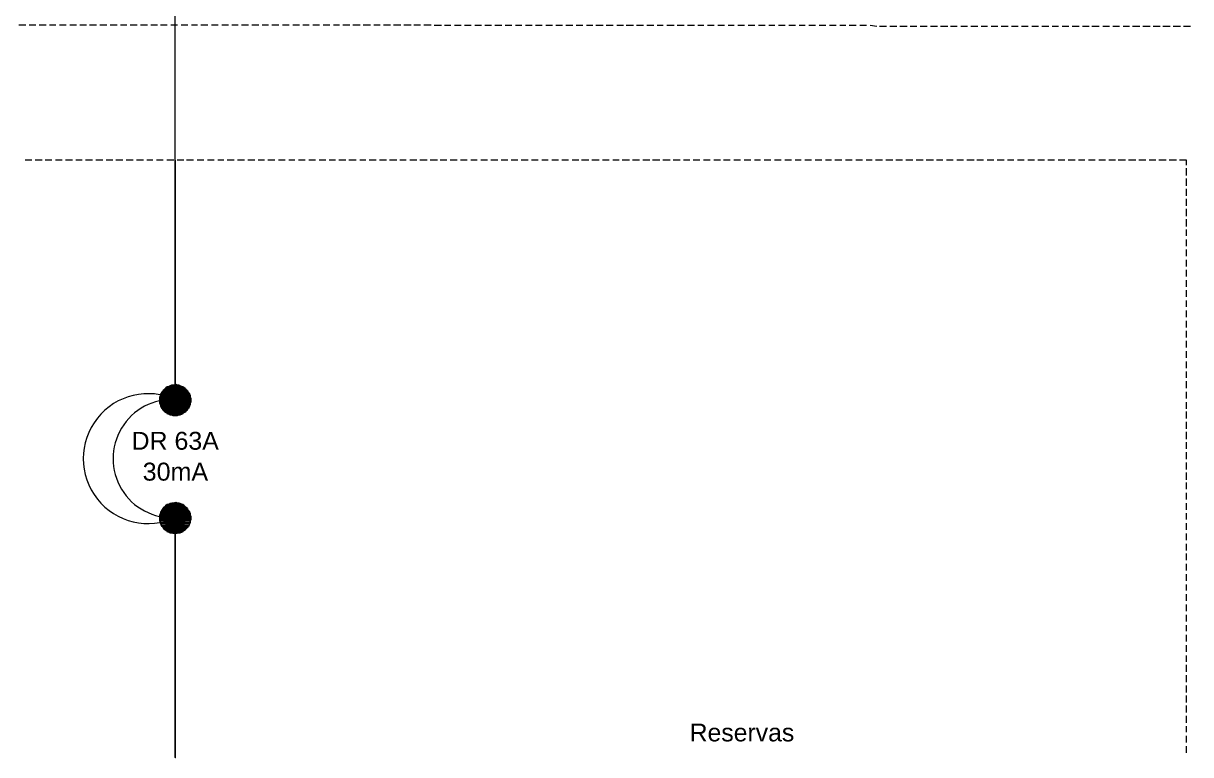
# Model space of a CAD drawing. Header units: millimetres. Extents: x 53 to 176, y -29 to 32.
# Drawn here: x 127.21 to 134.51, y 14.86 to 19.43 of the extents above; entities that cross this region are included whole.
import ezdxf

# ---------------------------------------------------------------- set-up
doc = ezdxf.new("R2010")
doc.units = ezdxf.units.MM
doc.layers.add('13 - Diagrama unifilar', color=7, linetype='Continuous', lineweight=30)
doc.styles.add('Arial0', font='arial.ttf', dxfattribs={"height": 3.14658})

msp = doc.modelspace()

# ---------------------------------------------------------------- hatches: boundary and pattern name
at = {"layer": '13 - Diagrama unifilar', "true_color": 0x000007}
h = msp.add_hatch(color=7, dxfattribs=at)
h.paths.add_polyline_path([(128.1918, 17.1642), (128.1303, 17.1642), (128.2015, 17.16)])
h.paths.add_polyline_path([(128.1303, 17.1642), (128.2015, 17.16), (128.1233, 17.16)])
h = msp.add_hatch(color=7, dxfattribs=at)
h.paths.add_polyline_path([(128.1848, 17.1684), (128.1415, 17.1684), (128.1918, 17.1642)])
h.paths.add_polyline_path([(128.1415, 17.1684), (128.1918, 17.1642), (128.1303, 17.1642)])
for points in [[(128.1666, 17.1712), (128.1736, 17.1684), (128.1485, 17.1684)], [(128.1415, 16.9812), (128.1848, 16.9812), (128.1736, 16.9784)], [(128.1666, 16.4351), (128.1736, 16.4309), (128.1485, 16.4309)], [(128.1415, 16.2451), (128.1848, 16.2451), (128.1736, 16.2423)]]:
    msp.add_hatch(color=7, dxfattribs=at).paths.add_polyline_path(points)
h = msp.add_hatch(color=7, dxfattribs=at)
h.paths.add_polyline_path([(128.256, 17.1), (128.0702, 17.1), (128.256, 17.093)])
h.paths.add_polyline_path([(128.0702, 17.1), (128.256, 17.093), (128.0661, 17.093)])
h = msp.add_hatch(color=7, dxfattribs=at)
h.paths.add_polyline_path([(128.256, 17.093), (128.0661, 17.093), (128.2588, 17.0818)])
h.paths.add_polyline_path([(128.0661, 17.093), (128.2588, 17.0818), (128.0661, 17.0818)])
h = msp.add_hatch(color=7, dxfattribs=at)
h.paths.add_polyline_path([(128.2518, 17.1111), (128.073, 17.1111), (128.256, 17.1)])
h.paths.add_polyline_path([(128.073, 17.1111), (128.256, 17.1), (128.0702, 17.1)])
h = msp.add_hatch(color=7, dxfattribs=at)
h.paths.add_polyline_path([(128.249, 17.1181), (128.0772, 17.1181), (128.2518, 17.1111)])
h.paths.add_polyline_path([(128.0772, 17.1181), (128.2518, 17.1111), (128.073, 17.1111)])
h = msp.add_hatch(color=7, dxfattribs=at)
h.paths.add_polyline_path([(128.242, 17.1251), (128.08, 17.1251), (128.249, 17.1181)])
h.paths.add_polyline_path([(128.08, 17.1251), (128.249, 17.1181), (128.0772, 17.1181)])
h = msp.add_hatch(color=7, dxfattribs=at)
h.paths.add_polyline_path([(128.2379, 17.1321), (128.087, 17.1321), (128.242, 17.1251)])
h.paths.add_polyline_path([(128.087, 17.1321), (128.242, 17.1251), (128.08, 17.1251)])
h = msp.add_hatch(color=7, dxfattribs=at)
h.paths.add_polyline_path([(128.2309, 17.1391), (128.0912, 17.1391), (128.2379, 17.1321)])
h.paths.add_polyline_path([(128.0912, 17.1391), (128.2379, 17.1321), (128.087, 17.1321)])
h = msp.add_hatch(color=7, dxfattribs=at)
h.paths.add_polyline_path([(128.2239, 17.146), (128.0982, 17.146), (128.2309, 17.1391)])
h.paths.add_polyline_path([(128.0982, 17.146), (128.2309, 17.1391), (128.0912, 17.1391)])
h = msp.add_hatch(color=7, dxfattribs=at)
h.paths.add_polyline_path([(128.2169, 17.153), (128.1052, 17.153), (128.2239, 17.146)])
h.paths.add_polyline_path([(128.1052, 17.153), (128.2239, 17.146), (128.0982, 17.146)])
h = msp.add_hatch(color=7, dxfattribs=at)
h.paths.add_polyline_path([(128.2099, 17.1572), (128.1121, 17.1572), (128.2169, 17.153)])
h.paths.add_polyline_path([(128.1121, 17.1572), (128.2169, 17.153), (128.1052, 17.153)])
h = msp.add_hatch(color=7, dxfattribs=at)
h.paths.add_polyline_path([(128.2015, 17.16), (128.1233, 17.16), (128.2099, 17.1572)])
h.paths.add_polyline_path([(128.1233, 17.16), (128.2099, 17.1572), (128.1121, 17.1572)])
h = msp.add_hatch(color=7, dxfattribs=at)
h.paths.add_polyline_path([(128.2588, 17.0818), (128.0661, 17.0818), (128.2588, 17.0748)])
h.paths.add_polyline_path([(128.0661, 17.0818), (128.2588, 17.0748), (128.0661, 17.0748)])
h = msp.add_hatch(color=7, dxfattribs=at)
h.paths.add_polyline_path([(128.2588, 17.0748), (128.0661, 17.0748), (128.2588, 17.0636)])
h.paths.add_polyline_path([(128.0661, 17.0748), (128.2588, 17.0636), (128.0661, 17.0636)])
h = msp.add_hatch(color=7, dxfattribs=at)
h.paths.add_polyline_path([(128.2588, 17.0636), (128.0661, 17.0636), (128.256, 17.0567)])
h.paths.add_polyline_path([(128.0661, 17.0636), (128.256, 17.0567), (128.0661, 17.0567)])
h = msp.add_hatch(color=7, dxfattribs=at)
h.paths.add_polyline_path([(128.256, 17.0567), (128.0661, 17.0567), (128.256, 17.0469)])
h.paths.add_polyline_path([(128.0661, 17.0567), (128.256, 17.0469), (128.0702, 17.0469)])
h = msp.add_hatch(color=7, dxfattribs=at)
h.paths.add_polyline_path([(128.256, 17.0469), (128.0702, 17.0469), (128.2518, 17.0385)])
h.paths.add_polyline_path([(128.0702, 17.0469), (128.2518, 17.0385), (128.073, 17.0385)])
h = msp.add_hatch(color=7, dxfattribs=at)
h.paths.add_polyline_path([(128.2518, 17.0385), (128.073, 17.0385), (128.249, 17.0287)])
h.paths.add_polyline_path([(128.073, 17.0385), (128.249, 17.0287), (128.0772, 17.0287)])
h = msp.add_hatch(color=7, dxfattribs=at)
h.paths.add_polyline_path([(128.249, 17.0287), (128.0772, 17.0287), (128.242, 17.0217)])
h.paths.add_polyline_path([(128.0772, 17.0287), (128.242, 17.0217), (128.08, 17.0217)])
h = msp.add_hatch(color=7, dxfattribs=at)
h.paths.add_polyline_path([(128.242, 17.0217), (128.08, 17.0217), (128.2379, 17.0134)])
h.paths.add_polyline_path([(128.08, 17.0217), (128.2379, 17.0134), (128.087, 17.0134)])
h = msp.add_hatch(color=7, dxfattribs=at)
h.paths.add_polyline_path([(128.2379, 17.0134), (128.087, 17.0134), (128.2309, 17.0064)])
h.paths.add_polyline_path([(128.087, 17.0134), (128.2309, 17.0064), (128.0912, 17.0064)])
h = msp.add_hatch(color=7, dxfattribs=at)
h.paths.add_polyline_path([(128.2309, 17.0064), (128.0912, 17.0064), (128.2239, 16.9994)])
h.paths.add_polyline_path([(128.0912, 17.0064), (128.2239, 16.9994), (128.0982, 16.9994)])
h = msp.add_hatch(color=7, dxfattribs=at)
h.paths.add_polyline_path([(128.2239, 16.9994), (128.0982, 16.9994), (128.2169, 16.9966)])
h.paths.add_polyline_path([(128.0982, 16.9994), (128.2169, 16.9966), (128.1052, 16.9966)])
h = msp.add_hatch(color=7, dxfattribs=at)
h.paths.add_polyline_path([(128.2169, 16.9966), (128.1052, 16.9966), (128.2099, 16.9896)])
h.paths.add_polyline_path([(128.1052, 16.9966), (128.2099, 16.9896), (128.1121, 16.9896)])
h = msp.add_hatch(color=7, dxfattribs=at)
h.paths.add_polyline_path([(128.2099, 16.9896), (128.1121, 16.9896), (128.2015, 16.9854)])
h.paths.add_polyline_path([(128.1121, 16.9896), (128.2015, 16.9854), (128.1233, 16.9854)])
h = msp.add_hatch(color=7, dxfattribs=at)
h.paths.add_polyline_path([(128.2015, 16.9854), (128.1233, 16.9854), (128.1918, 16.9812)])
h.paths.add_polyline_path([(128.1233, 16.9854), (128.1918, 16.9812), (128.1303, 16.9812)])
h = msp.add_hatch(color=7, dxfattribs=at)
h.paths.add_polyline_path([(128.1415, 16.9812), (128.1485, 16.9784), (128.1736, 16.9784)])
h.paths.add_polyline_path([(128.1485, 16.9784), (128.1736, 16.9784), (128.1666, 16.9784)])
h = msp.add_hatch(color=7, dxfattribs=at)
h.paths.add_polyline_path([(128.256, 16.3639), (128.0702, 16.3639), (128.256, 16.3555)])
h.paths.add_polyline_path([(128.0702, 16.3639), (128.256, 16.3555), (128.0661, 16.3555)])
h = msp.add_hatch(color=7, dxfattribs=at)
h.paths.add_polyline_path([(128.2518, 16.3736), (128.073, 16.3736), (128.256, 16.3639)])
h.paths.add_polyline_path([(128.073, 16.3736), (128.256, 16.3639), (128.0702, 16.3639)])
h = msp.add_hatch(color=7, dxfattribs=at)
h.paths.add_polyline_path([(128.249, 16.3806), (128.0772, 16.3806), (128.2518, 16.3736)])
h.paths.add_polyline_path([(128.0772, 16.3806), (128.2518, 16.3736), (128.073, 16.3736)])
h = msp.add_hatch(color=7, dxfattribs=at)
h.paths.add_polyline_path([(128.242, 16.3876), (128.08, 16.3876), (128.249, 16.3806)])
h.paths.add_polyline_path([(128.08, 16.3876), (128.249, 16.3806), (128.0772, 16.3806)])
h = msp.add_hatch(color=7, dxfattribs=at)
h.paths.add_polyline_path([(128.2379, 16.396), (128.087, 16.396), (128.242, 16.3876)])
h.paths.add_polyline_path([(128.087, 16.396), (128.242, 16.3876), (128.08, 16.3876)])
h = msp.add_hatch(color=7, dxfattribs=at)
h.paths.add_polyline_path([(128.2309, 16.403), (128.0912, 16.403), (128.2379, 16.396)])
h.paths.add_polyline_path([(128.0912, 16.403), (128.2379, 16.396), (128.087, 16.396)])
h = msp.add_hatch(color=7, dxfattribs=at)
h.paths.add_polyline_path([(128.2239, 16.41), (128.0982, 16.41), (128.2309, 16.403)])
h.paths.add_polyline_path([(128.0982, 16.41), (128.2309, 16.403), (128.0912, 16.403)])
h = msp.add_hatch(color=7, dxfattribs=at)
h.paths.add_polyline_path([(128.2169, 16.4169), (128.1052, 16.4169), (128.2239, 16.41)])
h.paths.add_polyline_path([(128.1052, 16.4169), (128.2239, 16.41), (128.0982, 16.41)])
h = msp.add_hatch(color=7, dxfattribs=at)
h.paths.add_polyline_path([(128.2099, 16.4211), (128.1121, 16.4211), (128.2169, 16.4169)])
h.paths.add_polyline_path([(128.1121, 16.4211), (128.2169, 16.4169), (128.1052, 16.4169)])
h = msp.add_hatch(color=7, dxfattribs=at)
h.paths.add_polyline_path([(128.2015, 16.4239), (128.1233, 16.4239), (128.2099, 16.4211)])
h.paths.add_polyline_path([(128.1233, 16.4239), (128.2099, 16.4211), (128.1121, 16.4211)])
h = msp.add_hatch(color=7, dxfattribs=at)
h.paths.add_polyline_path([(128.1918, 16.4281), (128.1303, 16.4281), (128.2015, 16.4239)])
h.paths.add_polyline_path([(128.1303, 16.4281), (128.2015, 16.4239), (128.1233, 16.4239)])
h = msp.add_hatch(color=7, dxfattribs=at)
h.paths.add_polyline_path([(128.1848, 16.4309), (128.1415, 16.4309), (128.1918, 16.4281)])
h.paths.add_polyline_path([(128.1415, 16.4309), (128.1918, 16.4281), (128.1303, 16.4281)])
h = msp.add_hatch(color=7, dxfattribs=at)
h.paths.add_polyline_path([(128.256, 16.3555), (128.0661, 16.3555), (128.2588, 16.3457)])
h.paths.add_polyline_path([(128.0661, 16.3555), (128.2588, 16.3457), (128.0661, 16.3457)])
h = msp.add_hatch(color=7, dxfattribs=at)
h.paths.add_polyline_path([(128.2588, 16.3457), (128.0661, 16.3457), (128.2588, 16.3387)])
h.paths.add_polyline_path([(128.0661, 16.3457), (128.2588, 16.3387), (128.0661, 16.3387)])
h = msp.add_hatch(color=7, dxfattribs=at)
h.paths.add_polyline_path([(128.2588, 16.3387), (128.0661, 16.3387), (128.2588, 16.3275)])
h.paths.add_polyline_path([(128.0661, 16.3387), (128.2588, 16.3275), (128.0661, 16.3275)])
h = msp.add_hatch(color=7, dxfattribs=at)
h.paths.add_polyline_path([(128.2588, 16.3275), (128.0661, 16.3275), (128.256, 16.3206)])
h.paths.add_polyline_path([(128.0661, 16.3275), (128.256, 16.3206), (128.0661, 16.3206)])
h = msp.add_hatch(color=7, dxfattribs=at)
h.paths.add_polyline_path([(128.256, 16.3206), (128.0661, 16.3206), (128.256, 16.3094)])
h.paths.add_polyline_path([(128.0661, 16.3206), (128.256, 16.3094), (128.0702, 16.3094)])
h = msp.add_hatch(color=7, dxfattribs=at)
h.paths.add_polyline_path([(128.256, 16.3094), (128.0702, 16.3094), (128.2518, 16.3024)])
h.paths.add_polyline_path([(128.0702, 16.3094), (128.2518, 16.3024), (128.073, 16.3024)])
h = msp.add_hatch(color=7, dxfattribs=at)
h.paths.add_polyline_path([(128.2518, 16.3024), (128.073, 16.3024), (128.249, 16.2912)])
h.paths.add_polyline_path([(128.073, 16.3024), (128.249, 16.2912), (128.0772, 16.2912)])
h = msp.add_hatch(color=7, dxfattribs=at)
h.paths.add_polyline_path([(128.249, 16.2912), (128.0772, 16.2912), (128.242, 16.2842)])
h.paths.add_polyline_path([(128.0772, 16.2912), (128.242, 16.2842), (128.08, 16.2842)])
h = msp.add_hatch(color=7, dxfattribs=at)
h.paths.add_polyline_path([(128.242, 16.2842), (128.08, 16.2842), (128.2379, 16.2773)])
h.paths.add_polyline_path([(128.08, 16.2842), (128.2379, 16.2773), (128.087, 16.2773)])
h = msp.add_hatch(color=7, dxfattribs=at)
h.paths.add_polyline_path([(128.2379, 16.2773), (128.087, 16.2773), (128.2309, 16.2703)])
h.paths.add_polyline_path([(128.087, 16.2773), (128.2309, 16.2703), (128.0912, 16.2703)])
h = msp.add_hatch(color=7, dxfattribs=at)
h.paths.add_polyline_path([(128.2309, 16.2703), (128.0912, 16.2703), (128.2239, 16.2633)])
h.paths.add_polyline_path([(128.0912, 16.2703), (128.2239, 16.2633), (128.0982, 16.2633)])
h = msp.add_hatch(color=7, dxfattribs=at)
h.paths.add_polyline_path([(128.2239, 16.2633), (128.0982, 16.2633), (128.2169, 16.2591)])
h.paths.add_polyline_path([(128.0982, 16.2633), (128.2169, 16.2591), (128.1052, 16.2591)])
h = msp.add_hatch(color=7, dxfattribs=at)
h.paths.add_polyline_path([(128.2169, 16.2591), (128.1052, 16.2591), (128.2099, 16.2521)])
h.paths.add_polyline_path([(128.1052, 16.2591), (128.2099, 16.2521), (128.1121, 16.2521)])
h = msp.add_hatch(color=7, dxfattribs=at)
h.paths.add_polyline_path([(128.2099, 16.2521), (128.1121, 16.2521), (128.2015, 16.2493)])
h.paths.add_polyline_path([(128.1121, 16.2521), (128.2015, 16.2493), (128.1233, 16.2493)])
h = msp.add_hatch(color=7, dxfattribs=at)
h.paths.add_polyline_path([(128.2015, 16.2493), (128.1233, 16.2493), (128.1918, 16.2451)])
h.paths.add_polyline_path([(128.1233, 16.2493), (128.1918, 16.2451), (128.1303, 16.2451)])
h = msp.add_hatch(color=7, dxfattribs=at)
h.paths.add_polyline_path([(128.1415, 16.2451), (128.1485, 16.2423), (128.1736, 16.2423)])
h.paths.add_polyline_path([(128.1485, 16.2423), (128.1736, 16.2423), (128.1666, 16.2423)])

# ---------------------------------------------------------------- linework, layer by layer
at = {"layer": '13 - Diagrama unifilar', "color": 7, "linetype": 'Continuous', "lineweight": 20, "true_color": 0x000007}
msp.add_lwpolyline([(128.1624, 18.5735), (128.1624, 20.029), (128.1624, 20.029)], dxfattribs=at)
at = {"layer": '13 - Diagrama unifilar', "color": 6, "linetype": 'Continuous', "lineweight": 20, "true_color": 0x000006}
for points in [[(127.1833, 19.42), (127.2266, 19.42), (127.2266, 19.42)], [(127.2476, 19.42), (127.2909, 19.42), (127.2909, 19.42)], [(127.3118, 19.42), (127.3551, 19.42), (127.3551, 19.42)], [(127.3761, 19.42), (127.4152, 19.42), (127.4152, 19.42)], [(127.4375, 19.42), (127.4794, 19.42), (127.4794, 19.42)], [(127.5018, 19.42), (127.5437, 19.42), (127.5437, 19.42)], [(127.566, 19.42), (127.6079, 19.42), (127.6079, 19.42)], [(127.6261, 19.42), (127.6694, 19.42), (127.6694, 19.42)], [(127.6903, 19.42), (127.7336, 19.42), (127.7336, 19.42)], [(127.7546, 19.42), (127.7979, 19.42), (127.7979, 19.42)], [(127.8188, 19.42), (127.8593, 19.42), (127.8593, 19.42)], [(127.8803, 19.42), (127.9236, 19.42), (127.9236, 19.42)], [(127.9445, 19.42), (127.9878, 19.42), (127.9878, 19.42)], [(128.0088, 19.42), (128.0521, 19.42), (128.0521, 19.42)], [(128.0702, 19.42), (128.1121, 19.42), (128.1121, 19.42)], [(128.1345, 19.42), (128.1764, 19.42), (128.1764, 19.42)], [(128.1987, 19.42), (128.242, 19.42), (128.242, 19.42)], [(128.263, 19.42), (128.3021, 19.42), (128.3021, 19.42)], [(128.3231, 19.42), (128.3664, 19.42), (128.3664, 19.42)], [(128.3887, 19.42), (128.4306, 19.42), (128.4306, 19.42)], [(128.453, 19.42), (128.4949, 19.42), (128.4949, 19.42)], [(128.5172, 19.42), (128.5563, 19.42), (128.5563, 19.42)], [(128.5773, 19.42), (128.6206, 19.42), (128.6206, 19.42)], [(128.6415, 19.42), (128.6848, 19.42), (128.6848, 19.42)], [(128.7058, 19.42), (128.7463, 19.42), (128.7463, 19.42)], [(128.7672, 19.42), (128.8105, 19.42), (128.8105, 19.42)], [(127.2657, 18.5735), (127.2224, 18.5735), (127.2224, 18.5735)], [(127.33, 18.5735), (127.2867, 18.5735), (127.2867, 18.5735)], [(127.39, 18.5735), (127.3481, 18.5735), (127.3481, 18.5735)], [(127.4543, 18.5735), (127.4124, 18.5735), (127.4124, 18.5735)], [(127.5185, 18.5735), (127.4766, 18.5735), (127.4766, 18.5735)], [(127.58, 18.5735), (127.5409, 18.5735), (127.5409, 18.5735)], [(127.6442, 18.5735), (127.6009, 18.5735), (127.6009, 18.5735)], [(127.7085, 18.5735), (127.6652, 18.5735), (127.6652, 18.5735)], [(127.7727, 18.5735), (127.7294, 18.5735), (127.7294, 18.5735)], [(127.8342, 18.5735), (127.7909, 18.5735), (127.7909, 18.5735)], [(127.8984, 18.5735), (127.8551, 18.5735), (127.8551, 18.5735)], [(127.9627, 18.5735), (127.9194, 18.5735), (127.9194, 18.5735)], [(128.0228, 18.5735), (127.9836, 18.5735), (127.9836, 18.5735)], [(128.087, 18.5735), (128.0451, 18.5735), (128.0451, 18.5735)], [(128.1527, 18.5735), (128.1094, 18.5735), (128.1094, 18.5735)], [(128.2169, 18.5735), (128.1736, 18.5735), (128.1736, 18.5735)], [(128.277, 18.5735), (128.2337, 18.5735), (128.2337, 18.5735)], [(128.3412, 18.5735), (128.2993, 18.5735), (128.2993, 18.5735)], [(128.4055, 18.5735), (128.3636, 18.5735), (128.3636, 18.5735)], [(128.4669, 18.5735), (128.4278, 18.5735), (128.4278, 18.5735)], [(128.5312, 18.5735), (128.4879, 18.5735), (128.4879, 18.5735)], [(128.5954, 18.5735), (128.5521, 18.5735), (128.5521, 18.5735)], [(128.6597, 18.5735), (128.6164, 18.5735), (128.6164, 18.5735)], [(128.7211, 18.5735), (128.6806, 18.5735), (128.6806, 18.5735)], [(128.7854, 18.5735), (128.7421, 18.5735), (128.7421, 18.5735)]]:
    msp.add_lwpolyline(points, dxfattribs=at)
at = {"layer": '13 - Diagrama unifilar', "color": 6, "linetype": 'Continuous', "lineweight": 9, "true_color": 0x000006}
for points in [[(128.8329, 19.42), (128.8748, 19.42), (128.8748, 19.42)], [(128.8971, 19.42), (128.939, 19.42), (128.939, 19.42)], [(128.9614, 19.42), (129.0005, 19.42), (129.0005, 19.42)], [(129.0228, 19.42), (129.0647, 19.42), (129.0647, 19.42)], [(129.0871, 19.42), (129.129, 19.42), (129.129, 19.42)], [(129.1513, 19.42), (129.1904, 19.42), (129.1904, 19.42)], [(129.21, 19.42), (129.2547, 19.42), (129.2547, 19.42)], [(129.2743, 19.42), (129.3189, 19.42), (129.3189, 19.42)], [(129.3385, 19.42), (129.3832, 19.42), (129.3832, 19.42)], [(129.4055, 19.42), (129.4447, 19.42), (129.4447, 19.42)], [(129.4642, 19.42), (129.5089, 19.42), (129.5089, 19.42)], [(129.5285, 19.42), (129.5732, 19.42), (129.5732, 19.42)], [(129.5927, 19.42), (129.6374, 19.42), (129.6374, 19.42)], [(129.6542, 19.42), (129.6961, 19.42), (129.6961, 19.42)], [(129.7184, 19.42), (129.7631, 19.42), (129.7631, 19.42)], [(129.7827, 19.4172), (129.8274, 19.4172), (129.8274, 19.4172)], [(129.8469, 19.4172), (129.886, 19.4172), (129.886, 19.4172)], [(129.9084, 19.4172), (129.9503, 19.4172), (129.9503, 19.4172)], [(129.9726, 19.4172), (130.0145, 19.4172), (130.0145, 19.4172)], [(130.0369, 19.4172), (130.0788, 19.4172), (130.0788, 19.4172)], [(130.0983, 19.4172), (130.1402, 19.4172), (130.1402, 19.4172)], [(130.1626, 19.4172), (130.2045, 19.4172), (130.2045, 19.4172)], [(130.2268, 19.4172), (130.2687, 19.4172), (130.2687, 19.4172)], [(130.2911, 19.4172), (130.3302, 19.4172), (130.3302, 19.4172)], [(130.3525, 19.4172), (130.3945, 19.4172), (130.3945, 19.4172)], [(130.4168, 19.4172), (130.4587, 19.4172), (130.4587, 19.4172)], [(130.4811, 19.4172), (130.523, 19.4172), (130.523, 19.4172)], [(130.5425, 19.4172), (130.5844, 19.4172), (130.5844, 19.4172)], [(130.6068, 19.4172), (130.6487, 19.4172), (130.6487, 19.4172)], [(130.671, 19.4172), (130.7129, 19.4172), (130.7129, 19.4172)], [(130.7353, 19.4172), (130.7744, 19.4172), (130.7744, 19.4172)], [(130.7939, 19.4172), (130.8386, 19.4172), (130.8386, 19.4172)], [(130.8582, 19.4172), (130.9029, 19.4172), (130.9029, 19.4172)], [(130.9252, 19.4172), (130.9671, 19.4172), (130.9671, 19.4172)], [(130.9839, 19.4172), (131.0286, 19.4172), (131.0286, 19.4172)], [(131.0481, 19.4172), (131.0928, 19.4172), (131.0928, 19.4172)], [(131.1124, 19.4172), (131.1571, 19.4172), (131.1571, 19.4172)], [(131.1766, 19.4172), (131.2157, 19.4172), (131.2157, 19.4172)], [(131.2381, 19.4172), (131.2828, 19.4172), (131.2828, 19.4172)], [(131.3023, 19.4172), (131.347, 19.4172), (131.347, 19.4172)], [(131.3666, 19.4172), (131.4113, 19.4172), (131.4113, 19.4172)], [(131.4308, 19.4172), (131.47, 19.4172), (131.47, 19.4172)], [(131.4923, 19.4172), (131.5342, 19.4172), (131.5342, 19.4172)], [(131.5566, 19.4172), (131.5985, 19.4172), (131.5985, 19.4172)], [(131.6208, 19.4172), (131.6599, 19.4172), (131.6599, 19.4172)], [(131.6823, 19.4172), (131.7242, 19.4172), (131.7242, 19.4172)], [(131.7465, 19.4172), (131.7884, 19.4172), (131.7884, 19.4172)], [(131.8108, 19.4172), (131.8527, 19.4172), (131.8527, 19.4172)], [(131.875, 19.4172), (131.9141, 19.4172), (131.9141, 19.4172)], [(131.9365, 19.4172), (131.9784, 19.4172), (131.9784, 19.4172)], [(132.0007, 19.4172), (132.0426, 19.4172), (132.0426, 19.4172)], [(132.065, 19.4172), (132.1041, 19.4172), (132.1041, 19.4172)], [(132.1264, 19.4172), (132.1683, 19.4172), (132.1683, 19.4172)], [(132.1907, 19.4172), (132.2326, 19.4172), (132.2326, 19.4172)], [(132.2549, 19.4172), (132.2968, 19.4172), (132.2968, 19.4172)], [(132.3192, 19.4172), (132.3583, 19.4172), (132.3583, 19.4172)], [(132.3778, 19.4172), (132.4225, 19.4172), (132.4225, 19.4172)], [(132.4449, 19.4172), (132.4868, 19.4172), (132.4868, 19.4172)], [(132.5091, 19.4172), (132.551, 19.4116), (132.551, 19.4116)], [(132.5678, 19.4116), (132.6125, 19.4116), (132.6125, 19.4116)], [(132.6321, 19.4116), (132.6768, 19.4116), (132.6768, 19.4116)], [(132.6963, 19.4116), (132.741, 19.4116), (132.741, 19.4116)], [(132.7606, 19.4116), (132.8025, 19.4116), (132.8025, 19.4116)], [(132.822, 19.4116), (132.8667, 19.4116), (132.8667, 19.4116)], [(132.8863, 19.4116), (132.931, 19.4116), (132.931, 19.4116)], [(132.9505, 19.4116), (132.9952, 19.4116), (132.9952, 19.4116)], [(133.012, 19.4116), (133.0539, 19.4116), (133.0539, 19.4116)], [(133.0762, 19.4116), (133.1181, 19.4116), (133.1181, 19.4116)], [(133.1405, 19.4116), (133.1824, 19.4116), (133.1824, 19.4116)], [(133.2047, 19.4116), (133.2438, 19.4116), (133.2438, 19.4116)], [(133.2662, 19.4116), (133.3081, 19.4116), (133.3081, 19.4116)], [(133.3304, 19.4116), (133.3723, 19.4116), (133.3723, 19.4116)], [(133.3947, 19.4116), (133.4366, 19.4116), (133.4366, 19.4116)], [(133.4561, 19.4116), (133.498, 19.4116), (133.498, 19.4116)], [(133.5204, 19.4116), (133.5623, 19.4116), (133.5623, 19.4116)], [(133.5846, 19.4116), (133.6266, 19.4116), (133.6266, 19.4116)], [(133.6489, 19.4116), (133.688, 19.4116), (133.688, 19.4116)], [(133.7104, 19.4116), (133.7523, 19.4116), (133.7523, 19.4116)], [(133.7746, 19.4116), (133.8165, 19.4116), (133.8165, 19.4116)], [(133.8389, 19.4116), (133.8808, 19.4116), (133.8808, 19.4116)], [(133.8975, 19.4116), (133.9422, 19.4116), (133.9422, 19.4116)], [(133.9646, 19.4116), (134.0065, 19.4116), (134.0065, 19.4116)], [(134.0288, 19.4116), (134.0707, 19.4116), (134.0707, 19.4116)], [(134.0931, 19.4116), (134.1322, 19.4116), (134.1322, 19.4116)], [(134.1517, 19.4116), (134.1964, 19.4116), (134.1964, 19.4116)], [(134.216, 19.4116), (134.2607, 19.4116), (134.2607, 19.4116)], [(134.2802, 19.4116), (134.3249, 19.4116), (134.3249, 19.4116)], [(134.3417, 19.4116), (134.3864, 19.4116), (134.3864, 19.4116)], [(134.4059, 19.4116), (134.4506, 19.4116), (134.4506, 19.4116)], [(134.4702, 19.4116), (134.5149, 19.4116), (134.5149, 19.4116)], [(128.8496, 18.5735), (128.8077, 18.5735), (128.8077, 18.5735)], [(128.9111, 18.5735), (128.872, 18.5735), (128.872, 18.5735)], [(128.9753, 18.5735), (128.9334, 18.5735), (128.9334, 18.5735)], [(129.0396, 18.5735), (128.9977, 18.5735), (128.9977, 18.5735)], [(129.1038, 18.5735), (129.0619, 18.5735), (129.0619, 18.5735)], [(129.1653, 18.5735), (129.1262, 18.5735), (129.1262, 18.5735)], [(129.2296, 18.5735), (129.1849, 18.5735), (129.1849, 18.5735)], [(129.2938, 18.5735), (129.2491, 18.5735), (129.2491, 18.5735)], [(129.3553, 18.5735), (129.3162, 18.5735), (129.3162, 18.5735)], [(129.4195, 18.5735), (129.3748, 18.5735), (129.3748, 18.5735)], [(129.4838, 18.5735), (129.4391, 18.5735), (129.4391, 18.5735)], [(129.548, 18.5735), (129.5033, 18.5735), (129.5033, 18.5735)], [(129.6067, 18.5735), (129.5676, 18.5735), (129.5676, 18.5735)], [(129.6737, 18.5735), (129.629, 18.5735), (129.629, 18.5735)], [(129.738, 18.5735), (129.6933, 18.5735), (129.6933, 18.5735)], [(129.8022, 18.5735), (129.7575, 18.5735), (129.7575, 18.5735)], [(129.8609, 18.5735), (129.819, 18.5735), (129.819, 18.5735)], [(129.9251, 18.5735), (129.8832, 18.5735), (129.8832, 18.5735)], [(129.9894, 18.5735), (129.9475, 18.5735), (129.9475, 18.5735)], [(130.0508, 18.5735), (130.0117, 18.5735), (130.0117, 18.5735)], [(130.1151, 18.5735), (130.0732, 18.5735), (130.0732, 18.5735)], [(130.1794, 18.5735), (130.1374, 18.5735), (130.1374, 18.5735)], [(130.2436, 18.5735), (130.2017, 18.5735), (130.2017, 18.5735)], [(130.3051, 18.5735), (130.2632, 18.5735), (130.2632, 18.5735)], [(130.3693, 18.5735), (130.3274, 18.5735), (130.3274, 18.5735)], [(130.4336, 18.5735), (130.3917, 18.5735), (130.3917, 18.5735)], [(130.495, 18.5735), (130.4559, 18.5735), (130.4559, 18.5735)], [(130.5593, 18.5735), (130.5174, 18.5735), (130.5174, 18.5735)], [(130.6235, 18.5735), (130.5816, 18.5735), (130.5816, 18.5735)], [(130.6878, 18.5735), (130.6459, 18.5735), (130.6459, 18.5735)], [(130.7492, 18.5735), (130.7045, 18.5735), (130.7045, 18.5735)], [(130.8135, 18.5735), (130.7688, 18.5735), (130.7688, 18.5735)], [(130.8777, 18.5735), (130.8358, 18.5735), (130.8358, 18.5735)], [(130.9392, 18.5735), (130.9001, 18.5735), (130.9001, 18.5735)], [(131.0034, 18.5735), (130.9587, 18.5735), (130.9587, 18.5735)], [(131.0677, 18.5735), (131.023, 18.5735), (131.023, 18.5735)], [(131.1319, 18.5735), (131.0872, 18.5735), (131.0872, 18.5735)], [(131.1934, 18.5735), (131.1487, 18.5735), (131.1487, 18.5735)], [(131.2576, 18.5735), (131.213, 18.5735), (131.213, 18.5735)], [(131.3219, 18.5735), (131.2772, 18.5735), (131.2772, 18.5735)], [(131.3806, 18.5735), (131.3415, 18.5735), (131.3415, 18.5735)], [(131.4448, 18.5735), (131.4029, 18.5735), (131.4029, 18.5735)], [(131.5091, 18.5735), (131.4672, 18.5735), (131.4672, 18.5735)], [(131.5733, 18.5735), (131.5314, 18.5735), (131.5314, 18.5735)], [(131.6348, 18.5735), (131.5929, 18.5735), (131.5929, 18.5735)], [(131.699, 18.5735), (131.6571, 18.5735), (131.6571, 18.5735)], [(131.7633, 18.5735), (131.7214, 18.5735), (131.7214, 18.5735)], [(131.8247, 18.5735), (131.7856, 18.5735), (131.7856, 18.5735)], [(131.889, 18.5735), (131.8471, 18.5735), (131.8471, 18.5735)], [(131.9532, 18.5735), (131.9113, 18.5735), (131.9113, 18.5735)], [(132.0175, 18.5735), (131.9756, 18.5735), (131.9756, 18.5735)], [(132.0789, 18.5735), (132.0398, 18.5735), (132.0398, 18.5735)], [(132.1432, 18.5735), (132.1013, 18.5735), (132.1013, 18.5735)], [(132.2074, 18.5735), (132.1655, 18.5735), (132.1655, 18.5735)], [(132.2689, 18.5735), (132.2298, 18.5735), (132.2298, 18.5735)], [(132.3332, 18.5735), (132.2885, 18.5735), (132.2885, 18.5735)], [(132.3974, 18.5735), (132.3555, 18.5735), (132.3555, 18.5735)], [(132.4617, 18.5735), (132.4198, 18.5735), (132.4198, 18.5735)], [(132.5231, 18.5735), (132.484, 18.5735), (132.484, 18.5735)], [(132.5874, 18.5735), (132.5427, 18.5735), (132.5427, 18.5735)], [(132.6516, 18.5735), (132.6069, 18.5735), (132.6069, 18.5735)], [(132.7131, 18.5735), (132.6712, 18.5735), (132.6712, 18.5735)], [(132.7773, 18.5735), (132.7326, 18.5735), (132.7326, 18.5735)], [(132.8416, 18.5735), (132.7969, 18.5735), (132.7969, 18.5735)], [(132.9058, 18.5735), (132.8611, 18.5735), (132.8611, 18.5735)], [(132.9645, 18.5735), (132.9254, 18.5735), (132.9254, 18.5735)], [(133.0287, 18.5735), (132.9868, 18.5735), (132.9868, 18.5735)], [(133.093, 18.5735), (133.0511, 18.5735), (133.0511, 18.5735)], [(133.16, 18.5735), (133.1153, 18.5735), (133.1153, 18.5735)], [(133.2187, 18.5735), (133.1768, 18.5735), (133.1768, 18.5735)], [(133.2829, 18.5735), (133.241, 18.5735), (133.241, 18.5735)], [(133.3472, 18.5735), (133.3053, 18.5735), (133.3053, 18.5735)], [(133.4087, 18.5735), (133.3695, 18.5735), (133.3695, 18.5735)], [(133.4729, 18.5735), (133.431, 18.5735), (133.431, 18.5735)], [(133.5372, 18.5735), (133.4953, 18.5735), (133.4953, 18.5735)], [(133.6014, 18.5735), (133.5595, 18.5735), (133.5595, 18.5735)], [(133.6629, 18.5735), (133.621, 18.5735), (133.621, 18.5735)], [(133.7271, 18.5735), (133.6852, 18.5735), (133.6852, 18.5735)], [(133.7914, 18.5735), (133.7495, 18.5735), (133.7495, 18.5735)], [(133.8528, 18.5735), (133.8137, 18.5735), (133.8137, 18.5735)], [(133.9171, 18.5735), (133.8752, 18.5735), (133.8752, 18.5735)], [(133.9813, 18.5735), (133.9394, 18.5735), (133.9394, 18.5735)], [(134.0456, 18.5735), (134.0037, 18.5735), (134.0037, 18.5735)], [(134.107, 18.5735), (134.0623, 18.5735), (134.0623, 18.5735)], [(134.1713, 18.5735), (134.1266, 18.5735), (134.1266, 18.5735)], [(134.2355, 18.5735), (134.1908, 18.5735), (134.1908, 18.5735)], [(134.297, 18.5735), (134.2551, 18.5735), (134.2551, 18.5735)], [(134.3612, 18.5735), (134.3165, 18.5735), (134.3165, 18.5735)], [(134.4255, 18.5735), (134.3808, 18.5735), (134.3808, 18.5735)], [(134.4897, 18.5428), (134.4897, 18.5735), (134.4451, 18.5735)], [(134.4897, 18.4786), (134.4897, 18.5233), (134.4897, 18.5233)], [(134.4897, 18.4143), (134.4897, 18.459), (134.4897, 18.459)], [(134.4897, 18.3501), (134.4897, 18.3947), (134.4897, 18.3947)], [(134.4897, 18.2886), (134.4897, 18.3333), (134.4897, 18.3333)], [(134.4897, 18.2243), (134.4897, 18.269), (134.4897, 18.269)], [(134.4897, 18.1601), (134.4897, 18.2048), (134.4897, 18.2048)], [(134.4897, 18.1014), (134.4897, 18.1405), (134.4897, 18.1405)], [(134.4897, 18.0372), (134.4897, 18.0791), (134.4897, 18.0791)], [(134.4897, 17.9729), (134.4897, 18.0148), (134.4897, 18.0148)], [(134.4897, 17.9087), (134.4897, 17.9506), (134.4897, 17.9506)], [(134.4897, 17.8472), (134.4897, 17.8891), (134.4897, 17.8891)], [(134.4897, 17.783), (134.4897, 17.8249), (134.4897, 17.8249)], [(134.4897, 17.7187), (134.4897, 17.7606), (134.4897, 17.7606)], [(134.4897, 17.6573), (134.4897, 17.6964), (134.4897, 17.6964)], [(134.4897, 17.593), (134.4897, 17.6349), (134.4897, 17.6349)], [(134.4897, 17.5288), (134.4897, 17.5707), (134.4897, 17.5707)], [(134.4897, 17.4645), (134.4897, 17.5064), (134.4897, 17.5064)], [(134.4897, 17.403), (134.4897, 17.445), (134.4897, 17.445)], [(134.4897, 17.3388), (134.4897, 17.3807), (134.4897, 17.3807)], [(134.4897, 17.2745), (134.4897, 17.3165), (134.4897, 17.3165)], [(134.4897, 17.2131), (134.4897, 17.2522), (134.4897, 17.2522)], [(134.4897, 17.1488), (134.4897, 17.1935), (134.4897, 17.1935)], [(134.4897, 17.0846), (134.4897, 17.1265), (134.4897, 17.1265)], [(134.4897, 17.0203), (134.4897, 17.0622), (134.4897, 17.0622)], [(134.4897, 16.9589), (134.4897, 17.0036), (134.4897, 17.0036)], [(134.4897, 16.8946), (134.4897, 16.9393), (134.4897, 16.9393)], [(134.4897, 16.8304), (134.4897, 16.8751), (134.4897, 16.8751)], [(134.4897, 16.7689), (134.4897, 16.8108), (134.4897, 16.8108)], [(134.4897, 16.7047), (134.4897, 16.7494), (134.4897, 16.7494)], [(134.4897, 16.6404), (134.4897, 16.6851), (134.4897, 16.6851)], [(134.4897, 16.5762), (134.4897, 16.6209), (134.4897, 16.6209)], [(134.4897, 16.5175), (134.4897, 16.5594), (134.4897, 16.5594)], [(134.4897, 16.4533), (134.4897, 16.4952), (134.4897, 16.4952)], [(134.4897, 16.389), (134.4897, 16.4309), (134.4897, 16.4309)], [(134.4897, 16.3275), (134.4897, 16.3667), (134.4897, 16.3667)], [(134.4897, 16.2633), (134.4897, 16.3052), (134.4897, 16.3052)], [(134.4897, 16.199), (134.4897, 16.2409), (134.4897, 16.2409)], [(134.4897, 16.1348), (134.4897, 16.1767), (134.4897, 16.1767)], [(134.4897, 16.0733), (134.4897, 16.1152), (134.4897, 16.1152)], [(134.4897, 16.0091), (134.4897, 16.051), (134.4897, 16.051)], [(134.4897, 15.9448), (134.4897, 15.9867), (134.4897, 15.9867)], [(134.4897, 15.8834), (134.4897, 15.9225), (134.4897, 15.9225)], [(134.4897, 15.8191), (134.4897, 15.861), (134.4897, 15.861)], [(134.4897, 15.7549), (134.4897, 15.7968), (134.4897, 15.7968)], [(134.4897, 15.6906), (134.4897, 15.7325), (134.4897, 15.7325)], [(134.4897, 15.6292), (134.4897, 15.6683), (134.4897, 15.6683)], [(134.4897, 15.5649), (134.4897, 15.6068), (134.4897, 15.6068)], [(134.4897, 15.5007), (134.4897, 15.5426), (134.4897, 15.5426)], [(134.4897, 15.4392), (134.4897, 15.4783), (134.4897, 15.4783)], [(134.4897, 15.375), (134.4897, 15.4197), (134.4897, 15.4197)], [(134.4897, 15.3107), (134.4897, 15.3554), (134.4897, 15.3554)], [(134.4897, 15.2465), (134.4897, 15.2912), (134.4897, 15.2912)], [(134.4897, 15.185), (134.4897, 15.2269), (134.4897, 15.2269)], [(134.4897, 15.1207), (134.4897, 15.1654), (134.4897, 15.1654)], [(134.4897, 15.0565), (134.4897, 15.1012), (134.4897, 15.1012)], [(134.4897, 14.9978), (134.4897, 15.0369), (134.4897, 15.0369)], [(134.4897, 14.9336), (134.4897, 14.9755), (134.4897, 14.9755)], [(134.4897, 14.8693), (134.4897, 14.9112), (134.4897, 14.9112)]]:
    msp.add_lwpolyline(points, dxfattribs=at)
at = {"layer": '13 - Diagrama unifilar', "color": 7, "linetype": 'Continuous', "lineweight": -2, "true_color": 0x000007}
for points in [[(128.1624, 18.5735), (128.1624, 17.0748), (128.1624, 17.0748)], [(128.1624, 16.3387), (128.1624, 14.84), (128.1624, 14.84)]]:
    msp.add_lwpolyline(points, dxfattribs=at)
for points in [[(128.1303, 17.1642), (128.2015, 17.16), (128.1233, 17.16)], [(128.1415, 17.1684), (128.1918, 17.1642), (128.1303, 17.1642)], [(128.1918, 17.1642), (128.1303, 17.1642), (128.2015, 17.16)], [(128.1485, 17.1684), (128.1848, 17.1684), (128.1415, 17.1684)], [(128.1848, 17.1684), (128.1415, 17.1684), (128.1918, 17.1642)], [(128.1666, 17.1712), (128.1736, 17.1684), (128.1485, 17.1684)], [(128.1736, 17.1684), (128.1485, 17.1684), (128.1848, 17.1684)], [(128.0702, 17.1), (128.256, 17.093), (128.0661, 17.093)], [(128.256, 17.093), (128.0661, 17.093), (128.2588, 17.0818)], [(128.0661, 17.093), (128.2588, 17.0818), (128.0661, 17.0818)], [(128.073, 17.1111), (128.256, 17.1), (128.0702, 17.1)], [(128.256, 17.1), (128.0702, 17.1), (128.256, 17.093)], [(128.0772, 17.1181), (128.2518, 17.1111), (128.073, 17.1111)], [(128.2518, 17.1111), (128.073, 17.1111), (128.256, 17.1)], [(128.08, 17.1251), (128.249, 17.1181), (128.0772, 17.1181)], [(128.249, 17.1181), (128.0772, 17.1181), (128.2518, 17.1111)], [(128.087, 17.1321), (128.242, 17.1251), (128.08, 17.1251)], [(128.242, 17.1251), (128.08, 17.1251), (128.249, 17.1181)], [(128.0912, 17.1391), (128.2379, 17.1321), (128.087, 17.1321)], [(128.2379, 17.1321), (128.087, 17.1321), (128.242, 17.1251)], [(128.0982, 17.146), (128.2309, 17.1391), (128.0912, 17.1391)], [(128.2309, 17.1391), (128.0912, 17.1391), (128.2379, 17.1321)], [(128.1052, 17.153), (128.2239, 17.146), (128.0982, 17.146)], [(128.2239, 17.146), (128.0982, 17.146), (128.2309, 17.1391)], [(128.1121, 17.1572), (128.2169, 17.153), (128.1052, 17.153)], [(128.2169, 17.153), (128.1052, 17.153), (128.2239, 17.146)], [(128.1233, 17.16), (128.2099, 17.1572), (128.1121, 17.1572)], [(128.2099, 17.1572), (128.1121, 17.1572), (128.2169, 17.153)], [(128.2015, 17.16), (128.1233, 17.16), (128.2099, 17.1572)], [(128.2588, 17.0818), (128.0661, 17.0818), (128.2588, 17.0748)], [(128.0661, 17.0818), (128.2588, 17.0748), (128.0661, 17.0748)], [(128.2588, 17.0748), (128.0661, 17.0748), (128.2588, 17.0636)], [(128.0661, 17.0748), (128.2588, 17.0636), (128.0661, 17.0636)], [(128.2588, 17.0636), (128.0661, 17.0636), (128.256, 17.0567)], [(128.0661, 17.0636), (128.256, 17.0567), (128.0661, 17.0567)], [(128.256, 17.0567), (128.0661, 17.0567), (128.256, 17.0469)], [(128.0661, 17.0567), (128.256, 17.0469), (128.0702, 17.0469)], [(128.256, 17.0469), (128.0702, 17.0469), (128.2518, 17.0385)], [(128.0702, 17.0469), (128.2518, 17.0385), (128.073, 17.0385)], [(128.2518, 17.0385), (128.073, 17.0385), (128.249, 17.0287)], [(128.073, 17.0385), (128.249, 17.0287), (128.0772, 17.0287)], [(128.249, 17.0287), (128.0772, 17.0287), (128.242, 17.0217)], [(128.0772, 17.0287), (128.242, 17.0217), (128.08, 17.0217)], [(128.242, 17.0217), (128.08, 17.0217), (128.2379, 17.0134)], [(128.08, 17.0217), (128.2379, 17.0134), (128.087, 17.0134)], [(128.2379, 17.0134), (128.087, 17.0134), (128.2309, 17.0064)], [(128.087, 17.0134), (128.2309, 17.0064), (128.0912, 17.0064)], [(128.2309, 17.0064), (128.0912, 17.0064), (128.2239, 16.9994)], [(128.0912, 17.0064), (128.2239, 16.9994), (128.0982, 16.9994)], [(128.2239, 16.9994), (128.0982, 16.9994), (128.2169, 16.9966)], [(128.0982, 16.9994), (128.2169, 16.9966), (128.1052, 16.9966)], [(128.2169, 16.9966), (128.1052, 16.9966), (128.2099, 16.9896)], [(128.1052, 16.9966), (128.2099, 16.9896), (128.1121, 16.9896)], [(128.2099, 16.9896), (128.1121, 16.9896), (128.2015, 16.9854)], [(128.1121, 16.9896), (128.2015, 16.9854), (128.1233, 16.9854)], [(128.2015, 16.9854), (128.1233, 16.9854), (128.1918, 16.9812)], [(128.1233, 16.9854), (128.1918, 16.9812), (128.1303, 16.9812)], [(128.1918, 16.9812), (128.1303, 16.9812), (128.1848, 16.9812)], [(128.1303, 16.9812), (128.1848, 16.9812), (128.1415, 16.9812)], [(128.1415, 16.9812), (128.1485, 16.9784), (128.1736, 16.9784)], [(128.1415, 16.9812), (128.1848, 16.9812), (128.1736, 16.9784)], [(128.1485, 16.9784), (128.1736, 16.9784), (128.1666, 16.9784)], [(128.1666, 16.4351), (128.1736, 16.4309), (128.1485, 16.4309)], [(128.0702, 16.3639), (128.256, 16.3555), (128.0661, 16.3555)], [(128.073, 16.3736), (128.256, 16.3639), (128.0702, 16.3639)], [(128.256, 16.3639), (128.0702, 16.3639), (128.256, 16.3555)], [(128.0772, 16.3806), (128.2518, 16.3736), (128.073, 16.3736)], [(128.2518, 16.3736), (128.073, 16.3736), (128.256, 16.3639)], [(128.08, 16.3876), (128.249, 16.3806), (128.0772, 16.3806)], [(128.249, 16.3806), (128.0772, 16.3806), (128.2518, 16.3736)], [(128.087, 16.396), (128.242, 16.3876), (128.08, 16.3876)], [(128.242, 16.3876), (128.08, 16.3876), (128.249, 16.3806)], [(128.0912, 16.403), (128.2379, 16.396), (128.087, 16.396)], [(128.2379, 16.396), (128.087, 16.396), (128.242, 16.3876)], [(128.0982, 16.41), (128.2309, 16.403), (128.0912, 16.403)], [(128.2309, 16.403), (128.0912, 16.403), (128.2379, 16.396)], [(128.1052, 16.4169), (128.2239, 16.41), (128.0982, 16.41)], [(128.2239, 16.41), (128.0982, 16.41), (128.2309, 16.403)], [(128.1121, 16.4211), (128.2169, 16.4169), (128.1052, 16.4169)], [(128.2169, 16.4169), (128.1052, 16.4169), (128.2239, 16.41)], [(128.1233, 16.4239), (128.2099, 16.4211), (128.1121, 16.4211)], [(128.2099, 16.4211), (128.1121, 16.4211), (128.2169, 16.4169)], [(128.1303, 16.4281), (128.2015, 16.4239), (128.1233, 16.4239)], [(128.2015, 16.4239), (128.1233, 16.4239), (128.2099, 16.4211)], [(128.1415, 16.4309), (128.1918, 16.4281), (128.1303, 16.4281)], [(128.1918, 16.4281), (128.1303, 16.4281), (128.2015, 16.4239)], [(128.1485, 16.4309), (128.1848, 16.4309), (128.1415, 16.4309)], [(128.1848, 16.4309), (128.1415, 16.4309), (128.1918, 16.4281)], [(128.1736, 16.4309), (128.1485, 16.4309), (128.1848, 16.4309)], [(128.256, 16.3555), (128.0661, 16.3555), (128.2588, 16.3457)], [(128.0661, 16.3555), (128.2588, 16.3457), (128.0661, 16.3457)], [(128.2588, 16.3457), (128.0661, 16.3457), (128.2588, 16.3387)], [(128.0661, 16.3457), (128.2588, 16.3387), (128.0661, 16.3387)], [(128.2588, 16.3387), (128.0661, 16.3387), (128.2588, 16.3275)], [(128.0661, 16.3387), (128.2588, 16.3275), (128.0661, 16.3275)], [(128.2588, 16.3275), (128.0661, 16.3275), (128.256, 16.3206)], [(128.0661, 16.3275), (128.256, 16.3206), (128.0661, 16.3206)], [(128.256, 16.3206), (128.0661, 16.3206), (128.256, 16.3094)], [(128.0661, 16.3206), (128.256, 16.3094), (128.0702, 16.3094)], [(128.256, 16.3094), (128.0702, 16.3094), (128.2518, 16.3024)], [(128.0702, 16.3094), (128.2518, 16.3024), (128.073, 16.3024)], [(128.2518, 16.3024), (128.073, 16.3024), (128.249, 16.2912)], [(128.073, 16.3024), (128.249, 16.2912), (128.0772, 16.2912)], [(128.249, 16.2912), (128.0772, 16.2912), (128.242, 16.2842)], [(128.0772, 16.2912), (128.242, 16.2842), (128.08, 16.2842)], [(128.242, 16.2842), (128.08, 16.2842), (128.2379, 16.2773)], [(128.08, 16.2842), (128.2379, 16.2773), (128.087, 16.2773)], [(128.2379, 16.2773), (128.087, 16.2773), (128.2309, 16.2703)], [(128.087, 16.2773), (128.2309, 16.2703), (128.0912, 16.2703)], [(128.2309, 16.2703), (128.0912, 16.2703), (128.2239, 16.2633)], [(128.0912, 16.2703), (128.2239, 16.2633), (128.0982, 16.2633)], [(128.2239, 16.2633), (128.0982, 16.2633), (128.2169, 16.2591)], [(128.0982, 16.2633), (128.2169, 16.2591), (128.1052, 16.2591)], [(128.2169, 16.2591), (128.1052, 16.2591), (128.2099, 16.2521)], [(128.1052, 16.2591), (128.2099, 16.2521), (128.1121, 16.2521)], [(128.2099, 16.2521), (128.1121, 16.2521), (128.2015, 16.2493)], [(128.1121, 16.2521), (128.2015, 16.2493), (128.1233, 16.2493)], [(128.2015, 16.2493), (128.1233, 16.2493), (128.1918, 16.2451)], [(128.1233, 16.2493), (128.1918, 16.2451), (128.1303, 16.2451)], [(128.1918, 16.2451), (128.1303, 16.2451), (128.1848, 16.2451)], [(128.1303, 16.2451), (128.1848, 16.2451), (128.1415, 16.2451)], [(128.1415, 16.2451), (128.1485, 16.2423), (128.1736, 16.2423)], [(128.1415, 16.2451), (128.1848, 16.2451), (128.1736, 16.2423)], [(128.1485, 16.2423), (128.1736, 16.2423), (128.1666, 16.2423)]]:
    msp.add_lwpolyline(points, close=True, dxfattribs=at)
at = {"layer": '13 - Diagrama unifilar', "color": 7, "linetype": 'Continuous', "lineweight": 20, "true_color": 0x000007}
for points in [[(128.1652, 17.0762), (127.9948, 17.1558), (127.7909, 17.1083), (127.675, 16.9603), (127.675, 16.9603), (127.5576, 16.8122), (127.5576, 16.6041), (127.675, 16.456), (127.675, 16.456), (127.7909, 16.3094), (127.9948, 16.2605), (128.1652, 16.3401)], [(128.1638, 17.0776), (128.0269, 17.086), (127.897, 17.0161), (127.8258, 16.8988), (127.8258, 16.8988), (127.756, 16.7815), (127.756, 16.6348), (127.8258, 16.5175), (127.8258, 16.5175), (127.897, 16.4002), (128.0269, 16.3317), (128.1638, 16.3387)]]:
    msp.add_open_spline(points, degree=3, knots=[0, 0, 0, 0, 0.083333, 0.083333, 0.083333, 0.083334, 0.166667, 0.166667, 0.166667, 0.166668, 1, 1, 1, 1], dxfattribs=at)

# ---------------------------------------------------------------- texts
at = {"layer": '13 - Diagrama unifilar', "color": 7, "true_color": 0x000007, "style": 'Arial0'}
for s, height, p in [('DR 63A', 0.11172, (127.8887, 16.7641)), ('30mA', 0.11224, (127.9585, 16.5709)), ('Reservas', 0.11092, (131.3806, 14.9409))]:
    msp.add_text(s, height=height, dxfattribs=at).set_placement(p)

doc.saveas('drawing.dxf')
